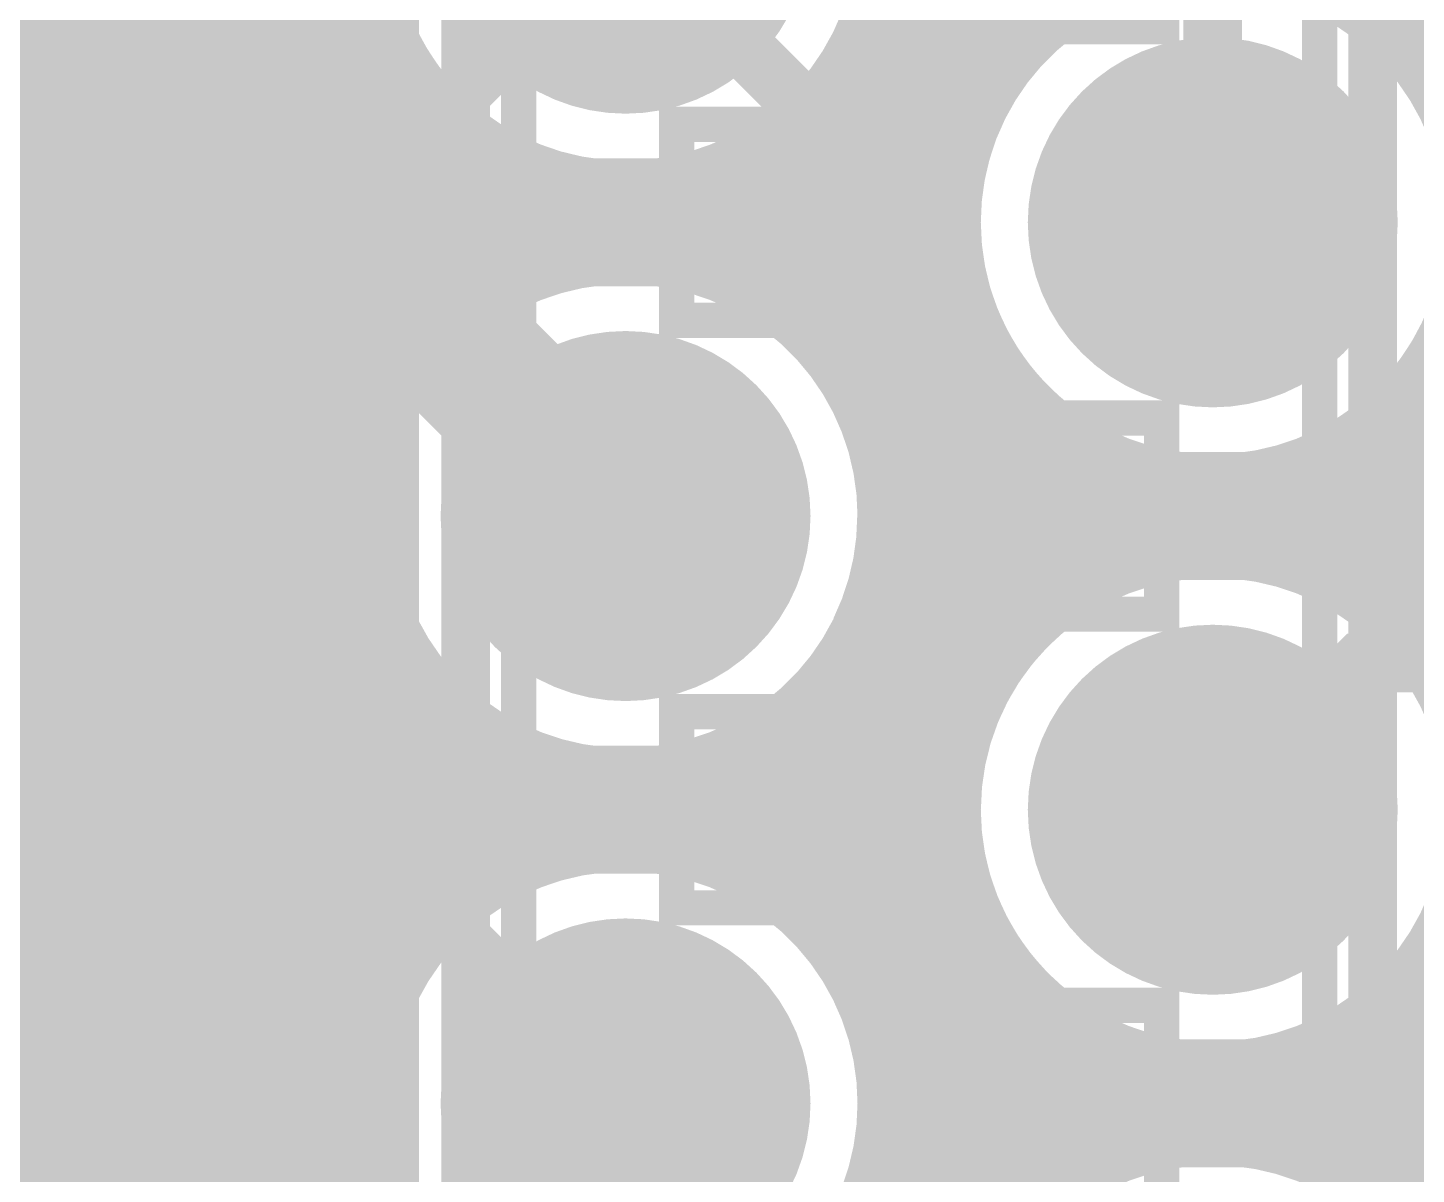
# Model space of a CAD drawing. Extents: x -3 to 92, y -53 to 125.
# Drawn here: x 19 to 25.01, y 58.75 to 63.71 of the extents above; entities that cross this region are included whole.
import ezdxf

# ---------------------------------------------------------------- set-up
doc = ezdxf.new("R2010")
doc.units = 0
doc.header["$MEASUREMENT"] = 0
doc.layers.get('0').update_dxf_attribs({"linetype": 'CONTINUOUS'})
for name, color, linetype in [('23-325-0_AST', 7, 'CONTINUOUS'), ('23-325-0_BOT', 7, 'CONTINUOUS'), ('23-325-0_DRD', 2, 'CONTINUOUS'), ('23-325-0_IN1', 4, 'CONTINUOUS'), ('23-325-0_IN2', 3, 'CONTINUOUS'), ('23-325-0_SMB', 5, 'CONTINUOUS'), ('23-325-0_SMT', 10, 'CONTINUOUS'), ('23-325-0_SST', 9, 'CONTINUOUS'), ('23-325-0_TOP', 12, 'CONTINUOUS'), ('THRUHOLE_TAP', 8, 'CONTINUOUS')]:
    doc.layers.add(name, color=color, linetype=linetype)

# ---------------------------------------------------------------- blocks, each defined once
blk = doc.blocks.new('ROUND_28')
at = {"const_width": 0.8001}
blk.add_lwpolyline([(-0.40005, 0, 1), (0.40005, 0, 1)], format="xyb", close=True, dxfattribs=at)
blk = doc.blocks.new('ROUND_87')
at = {"const_width": 0.40005}
blk.add_lwpolyline([(-0.200024, 0, 1), (0.200024, 0, 1)], format="xyb", close=True, dxfattribs=at)

msp = doc.modelspace()

# ---------------------------------------------------------------- linework, layer by layer
at = {"layer": '23-325-0_AST', "const_width": 0.1524}
for points in [[(20.36064, 66.2559), (20.36064, 66.03492), (20.36064, 65.7352), (20.36064, 53.6448), (20.36064, 53.34508)], [(20.92706, 54.35854), (20.92706, 65.01892), (20.86864, 65.01892), (20.61972, 65.01892), (20.61972, 54.35854), (20.86864, 54.35854), (20.92706, 54.35854), (21.12772, 54.35854), (24.59228, 54.35854), (24.79294, 54.35854), (24.85136, 54.35854), (24.85136, 65.01892), (24.79294, 65.01892), (24.79294, 54.35854)], [(20.86864, 54.35854), (20.86864, 65.01892)], [(21.12772, 54.35854), (21.12772, 65.01892)], [(24.59228, 65.01892), (24.59228, 54.35854)], [(22.86, 63.93434), (23.30958, 63.93434), (23.30958, 63.71082), (23.90902, 63.71082), (23.90902, 63.93434), (24.3586, 63.93434), (24.3586, 64.33566), (23.90902, 64.33566), (23.90902, 64.55918), (23.30958, 64.55918), (23.30958, 64.33566), (22.86, 64.33566), (22.86, 63.93434)], [(21.35886, 62.66434), (21.81098, 62.66434), (21.81098, 62.44082), (22.41042, 62.44082), (22.41042, 62.66434), (22.86, 62.66434), (22.86, 63.06566), (22.41042, 63.06566), (22.41042, 63.28918), (21.81098, 63.28918), (21.81098, 63.06566), (21.35886, 63.06566), (21.35886, 62.66434)], [(23.95982, 62.66434), (24.34082, 62.66434), (24.34082, 62.74054), (24.4602, 62.74054), (24.4602, 62.98946), (24.34082, 62.98946), (24.34082, 63.06566), (23.95982, 63.06566), (23.95982, 62.66434)], [(21.61032, 62.74054), (21.61032, 62.98946), (21.51888, 62.98946), (21.51888, 62.74054), (21.61032, 62.74054), (21.66366, 62.74054), (21.79066, 62.74054), (21.95576, 62.74054), (22.0091, 62.74054), (22.0091, 62.98946), (21.95576, 62.98946), (21.79066, 62.98946), (21.79066, 62.74054)], [(21.61032, 62.98946), (21.66366, 62.98946)], [(21.79066, 62.98946), (21.66366, 62.98946), (21.66366, 62.74054)], [(21.95576, 62.74054), (21.95576, 62.98946)], [(22.2631, 62.74054), (22.2631, 62.98946), (22.20976, 62.98946), (22.20976, 62.74054), (22.2631, 62.74054), (22.4282, 62.74054), (22.55774, 62.74054), (22.55774, 62.98946), (22.4282, 62.98946), (22.4282, 62.74054)], [(22.2631, 62.98946), (22.4282, 62.98946)], [(22.60854, 62.74054), (22.69998, 62.74054), (22.69998, 62.98946), (22.60854, 62.98946), (22.60854, 62.74054), (22.55774, 62.74054)], [(22.55774, 62.98946), (22.60854, 62.98946)], [(23.95982, 62.98946), (24.34082, 62.98946)], [(24.34082, 62.74054), (23.95982, 62.74054)], [(22.86, 61.39434), (23.30958, 61.39434), (23.30958, 61.17082), (23.90902, 61.17082), (23.90902, 61.39434), (24.3586, 61.39434), (24.3586, 61.79566), (23.90902, 61.79566), (23.90902, 62.01918), (23.30958, 62.01918), (23.30958, 61.79566), (22.86, 61.79566), (22.86, 61.39434)], [(21.37918, 61.79566), (21.37918, 61.71946), (21.2598, 61.71946), (21.2598, 61.47054), (21.37918, 61.47054), (21.37918, 61.39434), (21.76018, 61.39434), (21.76018, 61.79566), (21.37918, 61.79566)], [(21.76018, 61.71946), (21.37918, 61.71946)], [(23.10892, 61.47054), (23.02002, 61.47054), (23.02002, 61.71946), (23.10892, 61.71946), (23.10892, 61.47054), (23.16226, 61.47054), (23.2918, 61.47054), (23.2918, 61.71946), (23.4569, 61.71946), (23.51024, 61.71946), (23.51024, 61.47054), (23.4569, 61.47054), (23.2918, 61.47054)], [(23.16226, 61.71946), (23.10892, 61.71946)], [(23.16226, 61.47054), (23.16226, 61.71946), (23.2918, 61.71946)], [(23.4569, 61.47054), (23.4569, 61.71946)], [(24.10968, 61.71946), (24.10968, 61.47054), (24.20112, 61.47054), (24.20112, 61.71946), (24.10968, 61.71946), (24.05634, 61.71946), (23.92934, 61.71946), (23.76424, 61.71946), (23.7109, 61.71946), (23.7109, 61.47054), (23.76424, 61.47054), (23.92934, 61.47054), (23.92934, 61.71946)], [(23.76424, 61.71946), (23.76424, 61.47054)], [(23.92934, 61.47054), (24.05634, 61.47054), (24.05634, 61.71946)], [(21.76018, 61.47054), (21.37918, 61.47054)], [(24.10968, 61.47054), (24.05634, 61.47054)], [(21.35886, 60.12434), (21.81098, 60.12434), (21.81098, 59.90082), (22.41042, 59.90082), (22.41042, 60.12434), (22.86, 60.12434), (22.86, 60.52566), (22.41042, 60.52566), (22.41042, 60.74918), (21.81098, 60.74918), (21.81098, 60.52566), (21.35886, 60.52566), (21.35886, 60.12434)], [(23.95982, 60.12434), (24.34082, 60.12434), (24.34082, 60.20054), (24.4602, 60.20054), (24.4602, 60.44946), (24.34082, 60.44946), (24.34082, 60.52566), (23.95982, 60.52566), (23.95982, 60.12434)], [(21.61032, 60.20054), (21.51888, 60.20054), (21.51888, 60.44946), (21.61032, 60.44946), (21.61032, 60.20054), (21.66366, 60.20054), (21.79066, 60.20054), (21.95576, 60.20054), (22.0091, 60.20054), (22.0091, 60.44946), (21.95576, 60.44946), (21.79066, 60.44946), (21.79066, 60.20054)], [(21.61032, 60.44946), (21.66366, 60.44946)], [(21.79066, 60.44946), (21.66366, 60.44946), (21.66366, 60.20054)], [(21.95576, 60.20054), (21.95576, 60.44946)], [(22.2631, 60.20054), (22.2631, 60.44946), (22.20976, 60.44946), (22.20976, 60.20054), (22.2631, 60.20054), (22.4282, 60.20054), (22.55774, 60.20054), (22.55774, 60.44946), (22.4282, 60.44946), (22.4282, 60.20054)], [(22.2631, 60.44946), (22.4282, 60.44946)], [(22.60854, 60.20054), (22.69998, 60.20054), (22.69998, 60.44946), (22.60854, 60.44946), (22.60854, 60.20054), (22.55774, 60.20054)], [(22.55774, 60.44946), (22.60854, 60.44946)], [(23.95982, 60.44946), (24.34082, 60.44946)], [(24.34082, 60.20054), (23.95982, 60.20054)], [(22.86, 58.85434), (23.30958, 58.85434), (23.30958, 58.63082), (23.90902, 58.63082), (23.90902, 58.85434), (24.3586, 58.85434), (24.3586, 59.25566), (23.90902, 59.25566), (23.90902, 59.47918), (23.30958, 59.47918), (23.30958, 59.25566), (22.86, 59.25566), (22.86, 58.85434)], [(21.37918, 59.25566), (21.37918, 59.17946), (21.2598, 59.17946), (21.2598, 58.93054), (21.37918, 58.93054), (21.37918, 58.85434), (21.76018, 58.85434), (21.76018, 59.25566), (21.37918, 59.25566)], [(21.76018, 59.17946), (21.37918, 59.17946)], [(23.10892, 58.93054), (23.02002, 58.93054), (23.02002, 59.17946), (23.10892, 59.17946), (23.10892, 58.93054), (23.16226, 58.93054), (23.2918, 58.93054), (23.2918, 59.17946), (23.4569, 59.17946), (23.51024, 59.17946), (23.51024, 58.93054), (23.4569, 58.93054), (23.2918, 58.93054)], [(23.16226, 59.17946), (23.10892, 59.17946)], [(23.16226, 58.93054), (23.16226, 59.17946), (23.2918, 59.17946)], [(23.4569, 58.93054), (23.4569, 59.17946)], [(24.10968, 59.17946), (24.20112, 59.17946), (24.20112, 58.93054), (24.10968, 58.93054), (24.10968, 59.17946), (24.05634, 59.17946), (23.92934, 59.17946), (23.76424, 59.17946), (23.7109, 59.17946), (23.7109, 58.93054), (23.76424, 58.93054), (23.92934, 58.93054), (23.92934, 59.17946)], [(23.76424, 59.17946), (23.76424, 58.93054)], [(23.92934, 58.93054), (24.05634, 58.93054), (24.05634, 59.17946)], [(21.76018, 58.93054), (21.37918, 58.93054)], [(24.10968, 58.93054), (24.05634, 58.93054)]]:
    msp.add_lwpolyline(points, dxfattribs=at)
at = {"layer": '23-325-0_BOT', "const_width": 0.254}
for points in [[(19.558, 106.27106), (19.558, 52.7304)], [(19.3294, 106.04246), (19.3294, 52.959)], [(19.1897, 105.90276), (19.1897, 53.0987)], [(21.59, 56.515), (22.86, 57.785), (22.86, 60.706), (23.622, 61.468), (27.051, 61.468), (29.845, 64.262), (29.845, 77.851), (29.464, 78.232), (29.464, 94.869)], [(24.13, 57.785), (26.797, 60.452), (27.559, 60.452), (30.861, 63.754), (30.861, 89.281), (30.734, 89.281)], [(28.448, 84.328), (28.956, 83.82), (28.956, 77.978), (29.337, 77.597), (29.337, 68.453), (28.956, 68.072), (21.971, 68.072), (20.066, 66.167), (20.066, 60.579), (21.59, 59.055)], [(30.226, 78.486), (30.353, 78.359), (30.353, 64.008), (27.305, 60.96), (24.765, 60.96), (24.13, 60.325)], [(22.7584, 67.6148), (22.7584, 61.24956)], [(22.987, 67.6148), (22.987, 61.47816)], [(23.2156, 67.6148), (23.2156, 63.52794)], [(23.4442, 67.6148), (23.4442, 63.76416)], [(24.8158, 67.6148), (24.8158, 63.76416)], [(25.0444, 67.6148), (25.0444, 63.52794)], [(19.6088, 66.167), (19.6088, 60.579)], [(20.7899, 63.3349), (21.59, 64.135)], [(22.38756, 63.3349), (21.59, 64.135)], [(19.6088, 63.7794), (19.1897, 63.7794)], [(23.46452, 63.7794), (22.66188, 63.7794)], [(28.7147, 63.7794), (24.79294, 63.7794)], [(20.5232, 63.76162), (20.5232, 61.96838)], [(19.6088, 63.5508), (19.1897, 63.5508)], [(20.62226, 63.5508), (20.5232, 63.5508)], [(23.23084, 63.5508), (22.55774, 63.5508)], [(28.4861, 63.5508), (25.02916, 63.5508)], [(22.5298, 63.50762), (22.5298, 62.22238)], [(20.701, 63.4365), (20.701, 62.2935)], [(19.6088, 63.3222), (19.1897, 63.3222)], [(20.80514, 63.3222), (20.5232, 63.3222)], [(23.09622, 63.3222), (22.37486, 63.3222)], [(22.3012, 63.25616), (22.3012, 62.47384)], [(20.9296, 63.21806), (20.9296, 62.51194)], [(19.6088, 63.0936), (19.1897, 63.0936)], [(21.15058, 63.0936), (20.5232, 63.0936)], [(21.1582, 63.09106), (21.1582, 62.63894)], [(23.02256, 63.0936), (22.02942, 63.0936)], [(22.0726, 63.11138), (22.0726, 62.61608)], [(21.3868, 63.02248), (21.3868, 62.70752)], [(21.6154, 63.0047), (21.6154, 62.7253)], [(21.844, 63.03264), (21.844, 62.69482)], [(19.6088, 62.865), (19.1897, 62.865)], [(22.9997, 62.865), (20.5232, 62.865)], [(19.6088, 62.6364), (19.1897, 62.6364)], [(21.15058, 62.6364), (20.5232, 62.6364)], [(23.02256, 62.6364), (22.02942, 62.6364)], [(19.6088, 62.4078), (19.1897, 62.4078)], [(20.80514, 62.4078), (20.5232, 62.4078)], [(23.09622, 62.4078), (22.37486, 62.4078)], [(19.6088, 62.1792), (19.1897, 62.1792)], [(20.62226, 62.1792), (20.5232, 62.1792)], [(23.23084, 62.1792), (22.55774, 62.1792)], [(23.2156, 62.19952), (23.2156, 61.70676)], [(27.1145, 62.1792), (25.02916, 62.1792)], [(25.0444, 62.19952), (25.0444, 61.9252)], [(19.6088, 61.9506), (19.1897, 61.9506)], [(23.46452, 61.9506), (22.66188, 61.9506)], [(23.4442, 61.96584), (23.4442, 61.88964)], [(26.8605, 61.9252), (24.75738, 61.9252)], [(26.8859, 61.9506), (24.79294, 61.9506)], [(24.8158, 61.96584), (24.8158, 61.9252)], [(23.29942, 61.79058), (22.60346, 61.09716)], [(19.6088, 61.722), (19.1897, 61.722)], [(23.2283, 61.722), (22.71268, 61.722)], [(19.6088, 61.4934), (19.1897, 61.4934)], [(22.9997, 61.4934), (22.71522, 61.4934)], [(19.6088, 61.2648), (19.1897, 61.2648)], [(22.7711, 61.2648), (22.6695, 61.2648)], [(19.6088, 61.0362), (19.1897, 61.0362)], [(19.6088, 60.8076), (19.1897, 60.8076)], [(19.6088, 60.579), (19.1897, 60.579)], [(19.66976, 60.3504), (19.1897, 60.3504)], [(19.74596, 60.25134), (20.5359, 59.4614)], [(19.7866, 60.2107), (19.7866, 52.5018)], [(19.8755, 60.1218), (19.1897, 60.1218)], [(20.0152, 59.9821), (20.0152, 52.2732)], [(20.1041, 59.8932), (19.1897, 59.8932)], [(20.2438, 59.7535), (20.2438, 52.0446)], [(20.3327, 59.6646), (19.1897, 59.6646)], [(20.4724, 59.5249), (20.4724, 59.22264)], [(20.52574, 59.436), (19.1897, 59.436)], [(20.46986, 59.2074), (19.1897, 59.2074)], [(20.46224, 58.9788), (19.1897, 58.9788)], [(20.4724, 58.88482), (20.4724, 56.68264)], [(20.50034, 58.7502), (19.1897, 58.7502)]]:
    msp.add_lwpolyline(points, dxfattribs=at)
for points in [[(21.59, 63.0047, 0.4142136), (22.7203, 64.135)], [(24.13, 63.9953, 0.4142136), (22.9997, 62.865)], [(25.2603, 62.865, 0.4142136), (24.13, 63.9953)], [(20.5232, 63.76162, 0.3187077), (21.59, 63.0047)], [(22.9997, 62.865, 0.2557367), (23.52071, 61.91298)], [(24.75738, 61.9252, 0.2505992), (25.25997, 62.865)], [(21.59, 62.7253, 0.3187082), (20.5232, 61.96838)], [(22.7203, 61.595, 0.4142136), (21.59, 62.7253)], [(23.5204, 61.9125, 0.1410978), (23.29958, 61.79041)], [(23.5204, 61.9125, 0.1410978), (23.29958, 61.79041)], [(22.60346, 61.09716, 0.1146498), (22.71913, 61.595)], [(19.6088, 60.579, 0.1989124), (19.74271, 60.25571)], [(20.5359, 59.4614, 0.0922556), (20.46027, 59.055)], [(20.4597, 59.055, 0.4142136), (21.59, 57.9247)]]:
    msp.add_lwpolyline(points, format="xyb", dxfattribs=at)
at = {"layer": '23-325-0_DRD', "const_width": 0.254}
for points in [[(20.955, 64.135), (21.59, 63.5)], [(21.59, 63.5), (22.225, 64.135)], [(24.13, 63.5), (23.495, 62.865)], [(24.765, 62.865), (24.13, 63.5)], [(23.495, 62.865), (24.13, 62.23)], [(24.13, 62.23), (24.765, 62.865)], [(21.59, 62.23), (20.955, 61.595)], [(22.225, 61.595), (21.59, 62.23)], [(20.955, 61.595), (21.59, 60.96)], [(21.59, 60.96), (22.225, 61.595)], [(24.13, 60.96), (23.495, 60.325)], [(24.765, 60.325), (24.13, 60.96)], [(23.495, 60.325), (24.13, 59.69)], [(24.13, 59.69), (24.765, 60.325)], [(21.59, 59.69), (20.955, 59.055)], [(22.225, 59.055), (21.59, 59.69)], [(20.955, 59.055), (21.59, 58.42)], [(21.59, 58.42), (22.225, 59.055)]]:
    msp.add_lwpolyline(points, dxfattribs=at)
at = {"layer": '23-325-0_IN1', "const_width": 0.254}
for points in [[(19.0754, 124.46), (19.0754, 53.16728)], [(19.304, 124.46), (19.304, -4.572)], [(19.5326, 124.46), (19.5326, -4.572)], [(19.7612, 107.6579), (19.7612, 21.87956)], [(19.9898, 107.41406), (19.9898, 22.12594)], [(20.2184, 107.3277), (20.2184, 22.2123)], [(20.447, 107.33278), (20.447, 22.20722)], [(23.4188, 75.61326), (23.4188, 63.74384)], [(23.1902, 75.2856), (23.1902, 63.49238)], [(22.9616, 75.09256), (22.9616, 54.71922)], [(22.733, 74.97064), (22.733, 54.84622)], [(25.019, 74.89444), (25.019, 63.5635)], [(24.7904, 74.86904), (24.7904, 63.78194)], [(20.51558, 63.7794), (-2.413, 63.7794)], [(23.46452, 63.7794), (22.66188, 63.7794)], [(70.5104, 63.7794), (24.79294, 63.7794)], [(20.62226, 63.5508), (-2.413, 63.5508)], [(23.23084, 63.5508), (22.55774, 63.5508)], [(70.38848, 63.5508), (25.02916, 63.5508)], [(20.6756, 63.46952), (20.6756, 62.25794)], [(22.5044, 63.46952), (22.5044, 62.25794)], [(20.80514, 63.3222), (-2.413, 63.3222)], [(23.09622, 63.3222), (22.37486, 63.3222)], [(20.9042, 63.23584), (20.9042, 62.49416)], [(22.2758, 63.23584), (22.2758, 62.49416)], [(21.15058, 63.0936), (-2.413, 63.0936)], [(21.1328, 63.10122), (21.1328, 62.62878)], [(23.02256, 63.0936), (22.02942, 63.0936)], [(22.0472, 63.10122), (22.0472, 62.62878)], [(21.3614, 63.02756), (21.3614, 62.70244)], [(21.59, 63.0047), (21.59, 62.7253)], [(21.8186, 63.02756), (21.8186, 62.70244)], [(22.9997, 62.865), (-2.413, 62.865)], [(21.15058, 62.6364), (-2.413, 62.6364)], [(23.02256, 62.6364), (22.02942, 62.6364)], [(20.80514, 62.4078), (-2.413, 62.4078)], [(23.09622, 62.4078), (22.37486, 62.4078)], [(23.1902, 62.23762), (23.1902, 60.95238)], [(20.62226, 62.1792), (-2.413, 62.1792)], [(23.23084, 62.1792), (22.55774, 62.1792)], [(25.019, 62.1665), (25.019, 61.0235)], [(34.36366, 62.1792), (25.02916, 62.1792)], [(23.4188, 61.98616), (23.4188, 61.20384)], [(20.51558, 61.9506), (-2.413, 61.9506)], [(23.46452, 61.9506), (22.66188, 61.9506)], [(24.7904, 61.94806), (24.7904, 61.24194)], [(34.2773, 61.9506), (24.79294, 61.9506)], [(23.6474, 61.84138), (23.6474, 61.34608)], [(24.5618, 61.82106), (24.5618, 61.36894)], [(23.876, 61.76264), (23.876, 61.42482)], [(24.1046, 61.7347), (24.1046, 61.4553)], [(24.3332, 61.75248), (24.3332, 61.43752)], [(20.46732, 61.722), (-2.413, 61.722)], [(34.23666, 61.722), (22.71268, 61.722)], [(20.46478, 61.4934), (-2.413, 61.4934)], [(34.23412, 61.4934), (22.71522, 61.4934)], [(20.50796, 61.2648), (-2.413, 61.2648)], [(23.50262, 61.2648), (22.6695, 61.2648)], [(34.27222, 61.2648), (24.75738, 61.2648)], [(20.60702, 61.0362), (-2.413, 61.0362)], [(23.25116, 61.0362), (22.57298, 61.0362)], [(34.3535, 61.0362), (25.00884, 61.0362)], [(20.6756, 60.92952), (20.6756, 59.71794)], [(22.5044, 60.92952), (22.5044, 59.71794)], [(20.77974, 60.8076), (-2.413, 60.8076)], [(23.10638, 60.8076), (22.40026, 60.8076)], [(20.9042, 60.69584), (20.9042, 59.95416)], [(22.2758, 60.69584), (22.2758, 59.95416)], [(21.0947, 60.579), (-2.413, 60.579)], [(21.1328, 60.56122), (21.1328, 60.08878)], [(22.0472, 60.56122), (22.0472, 60.08878)], [(23.02764, 60.579), (22.0853, 60.579)], [(21.3614, 60.48756), (21.3614, 60.16244)], [(21.8186, 60.48756), (21.8186, 60.16244)], [(21.59, 60.4647), (21.59, 60.1853)], [(22.9997, 60.3504), (-2.413, 60.3504)], [(21.21662, 60.1218), (-2.413, 60.1218)], [(23.01748, 60.1218), (21.96338, 60.1218)], [(20.83054, 59.8932), (-2.413, 59.8932)], [(23.08606, 59.8932), (22.34692, 59.8932)], [(23.1902, 59.69762), (23.1902, 58.41238)], [(20.6375, 59.6646), (-2.413, 59.6646)], [(23.21306, 59.6646), (22.5425, 59.6646)], [(34.37636, 59.6646), (25.04694, 59.6646)], [(25.019, 59.6265), (25.019, 58.4835)], [(20.52574, 59.436), (-2.413, 59.436)], [(23.4315, 59.436), (22.65426, 59.436)], [(23.4188, 59.44616), (23.4188, 58.66384)], [(24.7904, 59.40806), (24.7904, 58.70194)], [(34.28492, 59.436), (24.8285, 59.436)], [(23.6474, 59.30138), (23.6474, 58.80608)], [(24.5618, 59.28106), (24.5618, 58.82894)], [(23.876, 59.22264), (23.876, 58.88482)], [(24.3332, 59.21248), (24.3332, 58.89752)], [(20.46986, 59.2074), (-2.413, 59.2074)], [(23.95982, 59.2074), (22.71014, 59.2074)], [(24.1046, 59.1947), (24.1046, 58.9153)], [(34.2392, 59.2074), (24.29764, 59.2074)], [(20.46224, 58.9788), (-2.413, 58.9788)], [(34.23158, 58.9788), (22.71776, 58.9788)], [(20.50034, 58.7502), (-2.413, 58.7502)], [(23.54072, 58.7502), (22.67712, 58.7502)], [(34.2646, 58.7502), (24.71674, 58.7502)]]:
    msp.add_lwpolyline(points, dxfattribs=at)
for points in [[(20.4597, 64.135, 0.4142136), (21.59, 63.0047)], [(21.59, 63.0047, 0.4142136), (22.7203, 64.135)], [(24.13, 63.9953, 0.4142136), (22.9997, 62.865)], [(25.2603, 62.865, 0.4142136), (24.13, 63.9953)], [(22.9997, 62.865, 0.4142136), (24.13, 61.7347)], [(24.13, 61.7347, 0.4142136), (25.2603, 62.865)], [(21.59, 62.7253, 0.4142136), (20.4597, 61.595)], [(22.7203, 61.595, 0.4142136), (21.59, 62.7253)], [(20.4597, 61.595, 0.4142136), (21.59, 60.4647)], [(21.59, 60.4647, 0.4142136), (22.7203, 61.595)], [(24.13, 61.4553, 0.4142136), (22.9997, 60.325)], [(25.2603, 60.325, 0.4142136), (24.13, 61.4553)], [(22.9997, 60.325, 0.4142136), (24.13, 59.1947)], [(24.13, 59.1947, 0.4142136), (25.2603, 60.325)], [(21.59, 60.1853, 0.4142136), (20.4597, 59.055)], [(22.7203, 59.055, 0.4142136), (21.59, 60.1853)], [(20.4597, 59.055, 0.4142136), (21.59, 57.9247)], [(21.59, 57.9247, 0.4142136), (22.7203, 59.055)], [(24.13, 58.9153, 0.4142136), (22.9997, 57.785)], [(25.2603, 57.785, 0.4142136), (24.13, 58.9153)]]:
    msp.add_lwpolyline(points, format="xyb", dxfattribs=at)
at = {"layer": '23-325-0_SST', "const_width": 0.1524}
for points in [[(20.36064, 66.2559), (20.36064, 66.03492), (20.36064, 65.7352), (20.36064, 53.6448), (20.36064, 53.34508)], [(20.92706, 54.35854), (20.92706, 65.01892), (20.86864, 65.01892), (20.61972, 65.01892), (20.61972, 54.35854), (20.86864, 54.35854), (20.92706, 54.35854), (21.12772, 54.35854), (24.59228, 54.35854), (24.79294, 54.35854), (24.85136, 54.35854), (24.85136, 65.01892), (24.79294, 65.01892), (24.79294, 54.35854)], [(20.86864, 54.35854), (20.86864, 65.01892)], [(21.12772, 54.35854), (21.12772, 65.01892)], [(24.59228, 65.01892), (24.59228, 54.35854)], [(22.86, 63.93434), (23.30958, 63.93434), (23.30958, 63.71082), (23.90902, 63.71082), (23.90902, 63.93434), (24.3586, 63.93434), (24.3586, 64.33566), (23.90902, 64.33566), (23.90902, 64.55918), (23.30958, 64.55918), (23.30958, 64.33566), (22.86, 64.33566), (22.86, 63.93434)], [(18.89506, 63.03518), (18.89506, 63.39078), (18.72488, 63.51016), (18.5547, 63.51016), (18.38706, 63.39078), (18.38706, 63.03518), (19.40306, 63.03518)], [(18.89506, 63.33236), (19.40306, 63.51016)], [(21.35886, 62.66434), (21.81098, 62.66434), (21.81098, 62.44082), (22.41042, 62.44082), (22.41042, 62.66434), (22.86, 62.66434), (22.86, 63.06566), (22.41042, 63.06566), (22.41042, 63.28918), (21.81098, 63.28918), (21.81098, 63.06566), (21.35886, 63.06566), (21.35886, 62.66434)], [(23.95982, 62.66434), (24.34082, 62.66434), (24.34082, 62.74054), (24.4602, 62.74054), (24.4602, 62.98946), (24.34082, 62.98946), (24.34082, 63.06566), (23.95982, 63.06566), (23.95982, 62.66434)], [(21.61032, 62.74054), (21.61032, 62.98946), (21.51888, 62.98946), (21.51888, 62.74054), (21.61032, 62.74054), (21.66366, 62.74054), (21.79066, 62.74054), (21.95576, 62.74054), (22.0091, 62.74054), (22.0091, 62.98946), (21.95576, 62.98946), (21.79066, 62.98946), (21.79066, 62.74054)], [(21.61032, 62.98946), (21.66366, 62.98946)], [(21.79066, 62.98946), (21.66366, 62.98946), (21.66366, 62.74054)], [(21.95576, 62.74054), (21.95576, 62.98946)], [(22.2631, 62.74054), (22.2631, 62.98946), (22.20976, 62.98946), (22.20976, 62.74054), (22.2631, 62.74054), (22.4282, 62.74054), (22.55774, 62.74054), (22.55774, 62.98946), (22.4282, 62.98946), (22.4282, 62.74054)], [(22.2631, 62.98946), (22.4282, 62.98946)], [(22.60854, 62.74054), (22.69998, 62.74054), (22.69998, 62.98946), (22.60854, 62.98946), (22.60854, 62.74054), (22.55774, 62.74054)], [(22.55774, 62.98946), (22.60854, 62.98946)], [(23.95982, 62.98946), (24.34082, 62.98946)], [(24.34082, 62.74054), (23.95982, 62.74054)], [(22.86, 61.39434), (23.30958, 61.39434), (23.30958, 61.17082), (23.90902, 61.17082), (23.90902, 61.39434), (24.3586, 61.39434), (24.3586, 61.79566), (23.90902, 61.79566), (23.90902, 62.01918), (23.30958, 62.01918), (23.30958, 61.79566), (22.86, 61.79566), (22.86, 61.39434)], [(21.37918, 61.79566), (21.37918, 61.71946), (21.2598, 61.71946), (21.2598, 61.47054), (21.37918, 61.47054), (21.37918, 61.39434), (21.76018, 61.39434), (21.76018, 61.79566), (21.37918, 61.79566)], [(21.76018, 61.71946), (21.37918, 61.71946)], [(23.10892, 61.47054), (23.02002, 61.47054), (23.02002, 61.71946), (23.10892, 61.71946), (23.10892, 61.47054), (23.16226, 61.47054), (23.2918, 61.47054), (23.2918, 61.71946), (23.4569, 61.71946), (23.51024, 61.71946), (23.51024, 61.47054), (23.4569, 61.47054), (23.2918, 61.47054)], [(23.16226, 61.71946), (23.10892, 61.71946)], [(23.16226, 61.47054), (23.16226, 61.71946), (23.2918, 61.71946)], [(23.4569, 61.47054), (23.4569, 61.71946)], [(24.10968, 61.71946), (24.10968, 61.47054), (24.20112, 61.47054), (24.20112, 61.71946), (24.10968, 61.71946), (24.05634, 61.71946), (23.92934, 61.71946), (23.76424, 61.71946), (23.7109, 61.71946), (23.7109, 61.47054), (23.76424, 61.47054), (23.92934, 61.47054), (23.92934, 61.71946)], [(23.76424, 61.71946), (23.76424, 61.47054)], [(23.92934, 61.47054), (24.05634, 61.47054), (24.05634, 61.71946)], [(21.76018, 61.47054), (21.37918, 61.47054)], [(24.10968, 61.47054), (24.05634, 61.47054)], [(21.35886, 60.12434), (21.81098, 60.12434), (21.81098, 59.90082), (22.41042, 59.90082), (22.41042, 60.12434), (22.86, 60.12434), (22.86, 60.52566), (22.41042, 60.52566), (22.41042, 60.74918), (21.81098, 60.74918), (21.81098, 60.52566), (21.35886, 60.52566), (21.35886, 60.12434)], [(23.95982, 60.12434), (24.34082, 60.12434), (24.34082, 60.20054), (24.4602, 60.20054), (24.4602, 60.44946), (24.34082, 60.44946), (24.34082, 60.52566), (23.95982, 60.52566), (23.95982, 60.12434)], [(21.61032, 60.20054), (21.51888, 60.20054), (21.51888, 60.44946), (21.61032, 60.44946), (21.61032, 60.20054), (21.66366, 60.20054), (21.79066, 60.20054), (21.95576, 60.20054), (22.0091, 60.20054), (22.0091, 60.44946), (21.95576, 60.44946), (21.79066, 60.44946), (21.79066, 60.20054)], [(21.61032, 60.44946), (21.66366, 60.44946)], [(21.79066, 60.44946), (21.66366, 60.44946), (21.66366, 60.20054)], [(21.95576, 60.20054), (21.95576, 60.44946)], [(22.2631, 60.20054), (22.2631, 60.44946), (22.20976, 60.44946), (22.20976, 60.20054), (22.2631, 60.20054), (22.4282, 60.20054), (22.55774, 60.20054), (22.55774, 60.44946), (22.4282, 60.44946), (22.4282, 60.20054)], [(22.2631, 60.44946), (22.4282, 60.44946)], [(22.60854, 60.20054), (22.69998, 60.20054), (22.69998, 60.44946), (22.60854, 60.44946), (22.60854, 60.20054), (22.55774, 60.20054)], [(22.55774, 60.44946), (22.60854, 60.44946)], [(23.95982, 60.44946), (24.34082, 60.44946)], [(24.34082, 60.20054), (23.95982, 60.20054)], [(22.86, 58.85434), (23.30958, 58.85434), (23.30958, 58.63082), (23.90902, 58.63082), (23.90902, 58.85434), (24.3586, 58.85434), (24.3586, 59.25566), (23.90902, 59.25566), (23.90902, 59.47918), (23.30958, 59.47918), (23.30958, 59.25566), (22.86, 59.25566), (22.86, 58.85434)], [(21.37918, 59.25566), (21.37918, 59.17946), (21.2598, 59.17946), (21.2598, 58.93054), (21.37918, 58.93054), (21.37918, 58.85434), (21.76018, 58.85434), (21.76018, 59.25566), (21.37918, 59.25566)], [(21.76018, 59.17946), (21.37918, 59.17946)], [(23.10892, 58.93054), (23.02002, 58.93054), (23.02002, 59.17946), (23.10892, 59.17946), (23.10892, 58.93054), (23.16226, 58.93054), (23.2918, 58.93054), (23.2918, 59.17946), (23.4569, 59.17946), (23.51024, 59.17946), (23.51024, 58.93054), (23.4569, 58.93054), (23.2918, 58.93054)], [(23.16226, 59.17946), (23.10892, 59.17946)], [(23.16226, 58.93054), (23.16226, 59.17946), (23.2918, 59.17946)], [(23.4569, 58.93054), (23.4569, 59.17946)], [(24.10968, 59.17946), (24.20112, 59.17946), (24.20112, 58.93054), (24.10968, 58.93054), (24.10968, 59.17946), (24.05634, 59.17946), (23.92934, 59.17946), (23.76424, 59.17946), (23.7109, 59.17946), (23.7109, 58.93054), (23.76424, 58.93054), (23.92934, 58.93054), (23.92934, 59.17946)], [(23.76424, 59.17946), (23.76424, 58.93054)], [(23.92934, 58.93054), (24.05634, 58.93054), (24.05634, 59.17946)], [(19.40306, 58.73496), (18.38706, 59.09056), (18.38706, 58.61558)], [(21.76018, 58.93054), (21.37918, 58.93054)], [(24.10968, 58.93054), (24.05634, 58.93054)]]:
    msp.add_lwpolyline(points, dxfattribs=at)
at = {"layer": '23-325-0_TOP'}
for points, const_width in [([(21.59, 61.595), (16.891, 66.294), (15.24, 66.294), (14.605, 66.929), (14.605, 73.025), (14.478, 73.152), (11.303, 73.152), (9.525, 74.93), (9.36498, 74.93)], 0.635), ([(24.13, 62.865), (24.13, 65.278), (20.32, 69.088), (20.32, 69.7738)], 0.254), ([(36.56076, 36.195), (36.56076, 35.16376), (33.655, 32.258), (28.321, 32.258), (27.305, 31.242), (27.305, 30.861), (25.654, 29.21), (20.701, 29.21), (19.431, 30.48), (19.431, 61.976), (17.272, 64.135), (17.2212, 64.135)], 0.254), ([(17.5133, 63.246), (18.9738, 61.7855)], 0.254), ([(19.02206, 63.246), (18.80616, 63.246)], 0.254), ([(18.80616, 63.246), (19.75358, 62.29858)], 0.254), ([(19.02206, 63.246), (20.47748, 61.79058)], 0.254), ([(20.8534, 63.246), (21.39188, 62.70752)], 0.254), ([(20.8915, 63.246), (20.8534, 63.246)], 0.254), ([(20.9042, 63.23584), (20.9042, 63.1952)], 0.254), ([(22.2758, 63.23584), (22.2758, 62.49416)], 0.254), ([(23.06574, 63.246), (22.2885, 63.246)], 0.254), ([(22.5044, 63.246), (22.5044, 62.25794)], 0.254), ([(22.733, 63.246), (22.733, 54.84622)], 0.254), ([(22.9616, 63.246), (22.9616, 54.71922)], 0.254), ([(19.0754, 63.19266), (19.0754, 62.97676)], 0.254), ([(19.14906, 63.119), (18.93316, 63.119)], 0.254), ([(21.0947, 63.119), (20.9804, 63.119)], 0.254), ([(23.02764, 63.119), (22.0853, 63.119)], 0.254), ([(21.1328, 63.10122), (21.1328, 62.9666)], 0.254), ([(22.0472, 63.10122), (22.0472, 62.62878)], 0.254), ([(21.3614, 63.02756), (21.3614, 62.738)], 0.254), ([(21.59, 63.0047), (21.59, 62.7253)], 0.254), ([(21.8186, 63.02756), (21.8186, 62.70244)], 0.254), ([(19.304, 62.96406), (19.304, 62.74816)], 0.254), ([(19.37766, 62.8904), (19.16176, 62.8904)], 0.254), ([(22.9997, 62.8904), (21.209, 62.8904)], 0.254), ([(19.5326, 62.73546), (19.5326, 62.51956)], 0.254), ([(19.60626, 62.6618), (19.39036, 62.6618)], 0.254), ([(23.01748, 62.6618), (21.96338, 62.6618)], 0.254), ([(19.7612, 62.50686), (19.7612, 62.29096)], 0.254), ([(19.83486, 62.4332), (19.61896, 62.4332)], 0.254), ([(23.08606, 62.4332), (22.34692, 62.4332)], 0.254), ([(19.9898, 62.27826), (19.9898, 35.25774)], 0.254), ([(23.1902, 62.23762), (23.1902, 60.95238)], 0.254), ([(20.06346, 62.2046), (19.82724, 62.2046)], 0.254), ([(23.21306, 62.2046), (22.5425, 62.2046)], 0.254), ([(20.2184, 62.04966), (20.2184, 35.97402)], 0.254), ([(20.29206, 61.976), (19.8882, 61.976)], 0.254), ([(19.8882, 61.976), (19.8882, 35.25774)], 0.254), ([(23.4315, 61.976), (22.65426, 61.976)], 0.254), ([(23.4188, 61.98616), (23.4188, 61.20384)], 0.254), ([(23.495, 61.93028), (23.495, 61.25972)], 0.254), ([(20.447, 61.82106), (20.447, 36.20516)], 0.254), ([(18.9738, 61.7474), (14.1478, 61.7474)], 0.254), ([(18.9738, 61.7855), (18.9738, 53.3146)], 0.254), ([(20.46986, 61.7474), (19.8882, 61.7474)], 0.254), ([(23.495, 61.7474), (22.71014, 61.7474)], 0.254), ([(18.9738, 61.5188), (14.1478, 61.5188)], 0.254), ([(20.46224, 61.5188), (19.8882, 61.5188)], 0.254), ([(23.495, 61.5188), (22.71776, 61.5188)], 0.254), ([(18.9738, 61.2902), (14.1478, 61.2902)], 0.254), ([(20.50034, 61.2902), (19.8882, 61.2902)], 0.254), ([(23.495, 61.2902), (22.67712, 61.2902)], 0.254), ([(18.9738, 61.0616), (14.1478, 61.0616)], 0.254), ([(20.59432, 61.0616), (19.8882, 61.0616)], 0.254), ([(23.27148, 61.0616), (22.58568, 61.0616)], 0.254), ([(20.6756, 60.92952), (20.6756, 59.71794)], 0.254), ([(22.5044, 60.92952), (22.5044, 59.71794)], 0.254), ([(18.9738, 60.833), (14.1478, 60.833)], 0.254), ([(20.75434, 60.833), (19.8882, 60.833)], 0.254), ([(23.11908, 60.833), (22.42566, 60.833)], 0.254), ([(20.9042, 60.69584), (20.9042, 59.95416)], 0.254), ([(22.2758, 60.69584), (22.2758, 59.95416)], 0.254), ([(18.9738, 60.6044), (12.2682, 60.6044)], 0.254), ([(21.04644, 60.6044), (19.8882, 60.6044)], 0.254), ([(23.03526, 60.6044), (22.13356, 60.6044)], 0.254), ([(21.1328, 60.56122), (21.1328, 60.08878)], 0.254), ([(22.0472, 60.56122), (22.0472, 60.08878)], 0.254), ([(21.3614, 60.48756), (21.3614, 60.16244)], 0.254), ([(21.8186, 60.48756), (21.8186, 60.16244)], 0.254), ([(21.59, 60.4647), (21.59, 60.1853)], 0.254), ([(18.9738, 60.3758), (17.9578, 60.3758)], 0.254), ([(22.9997, 60.3758), (19.8882, 60.3758)], 0.254), ([(18.9738, 60.1472), (17.9578, 60.1472)], 0.254), ([(21.2979, 60.1472), (19.8882, 60.1472)], 0.254), ([(23.0124, 60.1472), (21.87956, 60.1472)], 0.254), ([(18.9738, 59.9186), (17.9578, 59.9186)], 0.254), ([(20.86102, 59.9186), (19.8882, 59.9186)], 0.254), ([(23.0759, 59.9186), (22.31898, 59.9186)], 0.254), ([(23.1902, 59.69762), (23.1902, 58.41238)], 0.254), ([(18.9738, 59.69), (17.9578, 59.69)], 0.254), ([(20.65528, 59.69), (19.8882, 59.69)], 0.254), ([(23.19528, 59.69), (22.52472, 59.69)], 0.254), ([(18.9738, 59.4614), (17.9578, 59.4614)], 0.254), ([(20.5359, 59.4614), (19.8882, 59.4614)], 0.254), ([(23.40102, 59.4614), (22.6441, 59.4614)], 0.254), ([(23.4188, 59.44616), (23.4188, 58.66384)], 0.254), ([(23.495, 59.39028), (23.495, 58.71972)], 0.254), ([(18.9738, 59.2328), (17.9578, 59.2328)], 0.254), ([(20.4724, 59.2328), (19.8882, 59.2328)], 0.254), ([(23.495, 59.2328), (22.70506, 59.2328)], 0.254), ([(18.9738, 59.0042), (17.9578, 59.0042)], 0.254), ([(20.4597, 59.0042), (19.8882, 59.0042)], 0.254), ([(23.495, 59.0042), (22.71776, 59.0042)], 0.254), ([(18.9738, 58.7756), (17.6784, 58.7756)], 0.254), ([(20.49526, 58.7756), (19.8882, 58.7756)], 0.254), ([(23.495, 58.7756), (22.68474, 58.7756)], 0.254)]:
    msp.add_lwpolyline(points, dxfattribs=dict(at, const_width=const_width))
at = {"layer": '23-325-0_TOP', "const_width": 0.254}
for points in [[(20.8915, 63.246, 0.1680479), (21.59, 63.00442)], [(21.59, 63.0047, 0.1680477), (22.28832, 63.24622)], [(23.06574, 63.246, 0.0861572), (22.9996, 62.865)], [(22.9997, 62.865, 0.2484468), (23.49484, 61.93004)], [(21.59, 62.7253, 0.0440875), (21.39183, 62.70779)], [(22.7203, 61.595, 0.4142136), (21.59, 62.7253)], [(19.8882, 61.976, 0.1989124), (19.75429, 62.29929)], [(20.47748, 61.79058, 0.0435327), (20.46042, 61.595)], [(20.4597, 61.595, 0.4142136), (21.59, 60.4647)], [(21.59, 60.4647, 0.4142136), (22.7203, 61.595)], [(23.495, 61.25972, 0.248447), (22.99999, 60.325)], [(22.9997, 60.325, 0.2484468), (23.49484, 59.39004)], [(21.59, 60.1853, 0.4142136), (20.4597, 59.055)], [(22.7203, 59.055, 0.4142136), (21.59, 60.1853)], [(20.4597, 59.055, 0.4142136), (21.59, 57.9247)], [(21.59, 57.9247, 0.4142136), (22.7203, 59.055)], [(23.495, 58.71972, 0.248447), (22.99999, 57.785)]]:
    msp.add_lwpolyline(points, format="xyb", dxfattribs=at)

# ---------------------------------------------------------------- block references
at = {"layer": '23-325-0_BOT'}
for p in [(21.59, 64.135), (24.13, 62.865), (21.59, 61.595), (24.13, 60.325), (21.59, 59.055)]:
    msp.add_blockref('ROUND_28', p, dxfattribs=at)
at = {"layer": '23-325-0_IN1'}
for p in [(21.59, 64.135), (24.13, 62.865), (21.59, 61.595), (24.13, 60.325), (21.59, 59.055)]:
    msp.add_blockref('ROUND_28', p, dxfattribs=at)
at = {"layer": '23-325-0_IN2'}
for p in [(21.59, 64.135), (24.13, 62.865), (21.59, 61.595), (24.13, 60.325), (21.59, 59.055)]:
    msp.add_blockref('ROUND_28', p, dxfattribs=at)
at = {"layer": '23-325-0_SMB'}
for p in [(21.59, 64.135), (24.13, 62.865), (21.59, 61.595), (24.13, 60.325), (21.59, 59.055)]:
    msp.add_blockref('ROUND_28', p, dxfattribs=at)
at = {"layer": '23-325-0_SMT'}
for p in [(21.59, 64.135), (24.13, 62.865), (21.59, 61.595), (24.13, 60.325), (21.59, 59.055)]:
    msp.add_blockref('ROUND_28', p, dxfattribs=at)
at = {"layer": '23-325-0_TOP'}
for p in [(21.59, 64.135), (24.13, 62.865), (21.59, 61.595), (24.13, 60.325), (21.59, 59.055)]:
    msp.add_blockref('ROUND_28', p, dxfattribs=at)
at = {"layer": 'THRUHOLE_TAP'}
for p in [(24.13, 62.865), (21.59, 61.595), (24.13, 60.325), (21.59, 59.055)]:
    msp.add_blockref('ROUND_87', p, dxfattribs=at)

doc.saveas('drawing.dxf')
